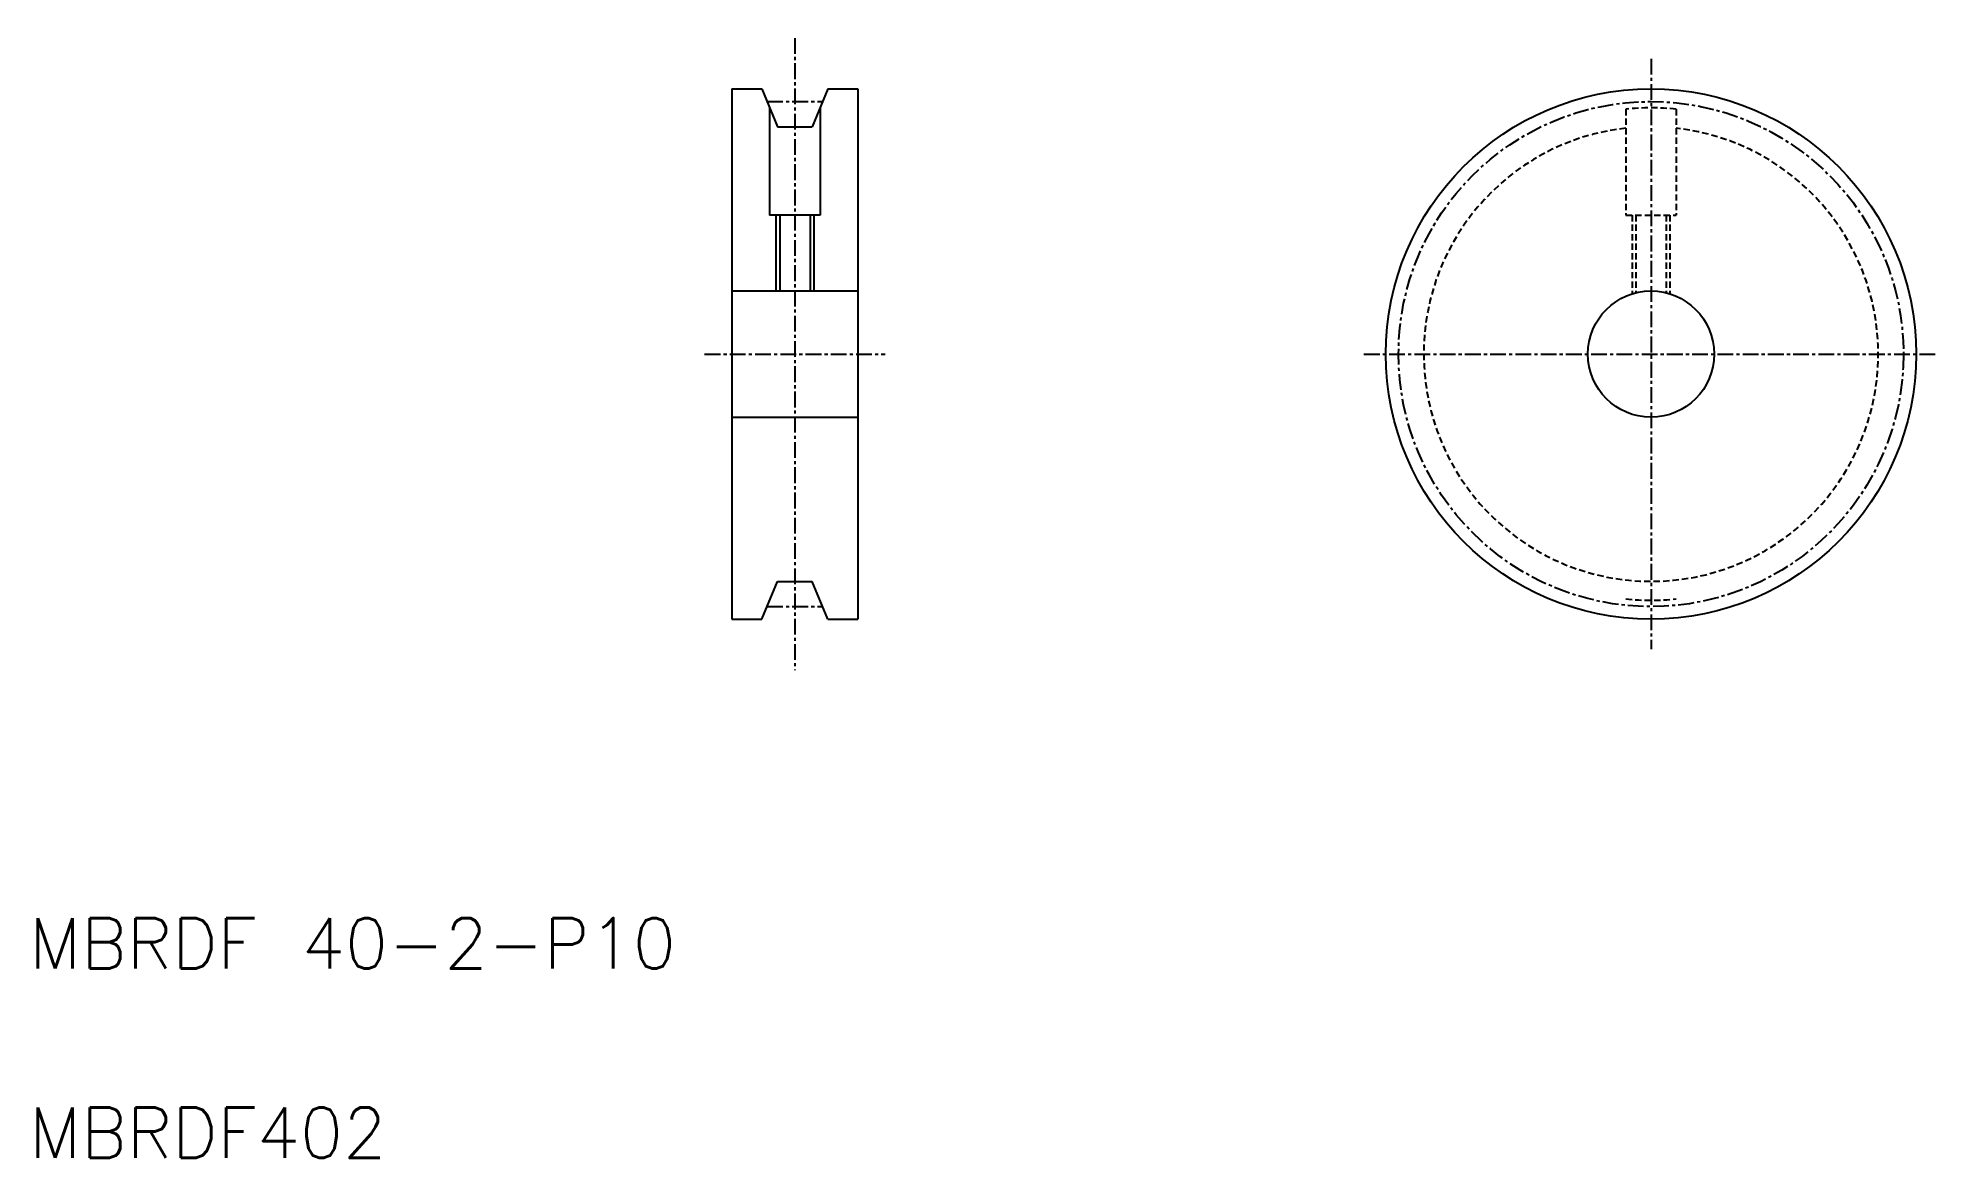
# Model space of a CAD drawing. Extents: x 594 to 744, y -37 to 51.
import ezdxf

# ---------------------------------------------------------------- set-up
doc = ezdxf.new("R2010")
doc.units = 0
doc.linetypes.add('CENTER', pattern=[2, 1.25, -0.25, 0.25, -0.25])
doc.linetypes.add('DASHED', pattern=[0.75, 0.5, -0.25])
doc.layers.get('0').update_dxf_attribs({"linetype": 'CONTINUOUS'})
doc.layers.add('CENTER', color=1, linetype='CENTER')
doc.styles.get("Standard").update_dxf_attribs({"font": 'txt.shx', "bigfont": '@extfont2.shx'})

msp = doc.modelspace()

# ---------------------------------------------------------------- linework, layer by layer
at = {"color": 7, "linetype": 'CONTINUOUS'}
for p, q in [((648.66, 47.18), (648.66, 5.18)), ((648.66, 47.18), (651.04, 47.18)), ((651.04, 47.18), (652.29, 44.18)), ((656.27, 47.18), (655.03, 44.18)), ((656.27, 47.18), (658.66, 47.18)), ((658.66, 47.18), (658.66, 5.18)), ((658.66, 46.68), (658.66, 46.68)), ((651.66, 45.7), (651.66, 37.18)), ((655.66, 45.7), (655.66, 37.18)), ((658.66, 46.18), (658.66, 46.18)), ((652.29, 44.18), (655.03, 44.18)), ((655.66, 37.18), (651.66, 37.18)), ((652.46, 37.18), (652.46, 31.18)), ((654.86, 37.18), (654.86, 31.18)), ((648.66, 31.18), (658.66, 31.18)), ((648.66, 21.18), (658.66, 21.18)), ((651.04, 5.18), (652.29, 8.18)), ((652.29, 8.18), (655.03, 8.18)), ((656.27, 5.18), (655.03, 8.18)), ((658.66, 6.18), (658.66, 6.18)), ((648.66, 5.18), (651.04, 5.18)), ((656.27, 5.18), (658.66, 5.18)), ((658.66, 5.68), (658.66, 5.68))]:
    msp.add_line(p, q, dxfattribs=at)
at = {"color": 3, "linetype": 'DASHED'}
for p, q in [((719.48, 45.58), (719.48, 37.18)), ((723.48, 45.58), (723.48, 37.18)), ((719.48, 37.18), (723.48, 37.18)), ((719.98, 37.18), (719.98, 30.95)), ((720.28, 37.18), (720.28, 31.04)), ((720.28, 37.18), (720.28, 34.93)), ((722.68, 37.18), (722.68, 31.04)), ((722.98, 37.18), (722.98, 30.95))]:
    msp.add_line(p, q, dxfattribs=at)
at = {"color": 3, "linetype": 'CONTINUOUS'}
for p, q in [((652.16, 37.18), (652.16, 31.18)), ((655.16, 37.18), (655.16, 31.18))]:
    msp.add_line(p, q, dxfattribs=at)
at = {"color": 7, "linetype": 'CONTINUOUS'}
for radius in [21, 5]:
    msp.add_circle((721.48, 26.18), radius, dxfattribs=at)
at = {"color": 3, "linetype": 'DASHED'}
for radius, start, end in [(19.5, 84.1132, 95.8868), (18, 96.3794, 83.6206), (19.5, 264.1132, 275.8868)]:
    msp.add_arc((721.48, 26.18), radius, start, end, dxfattribs=at)
at = {"layer": 'CENTER', "color": 1, "linetype": 'CENTER'}
for p, q in [((653.66, 51.21), (653.66, 1.15)), ((721.48, 49.56), (721.48, 2.8)), ((651.46, 46.18), (655.86, 46.18)), ((646.51, 26.18), (660.81, 26.18)), ((698.74, 26.18), (744.21, 26.18)), ((651.46, 6.18), (655.86, 6.18))]:
    msp.add_line(p, q, dxfattribs=at)
msp.add_circle((721.48, 26.18), 20, dxfattribs=at)

# ---------------------------------------------------------------- texts
at = {"color": 7, "linetype": 'CONTINUOUS'}
for s, p in [('MBRDF 40-2-P10', (593.02, -22.49)), ('MBRDF402', (593.02, -37.49))]:
    msp.add_text(s, height=4, dxfattribs=at).set_placement(p)

doc.saveas('drawing.dxf')
